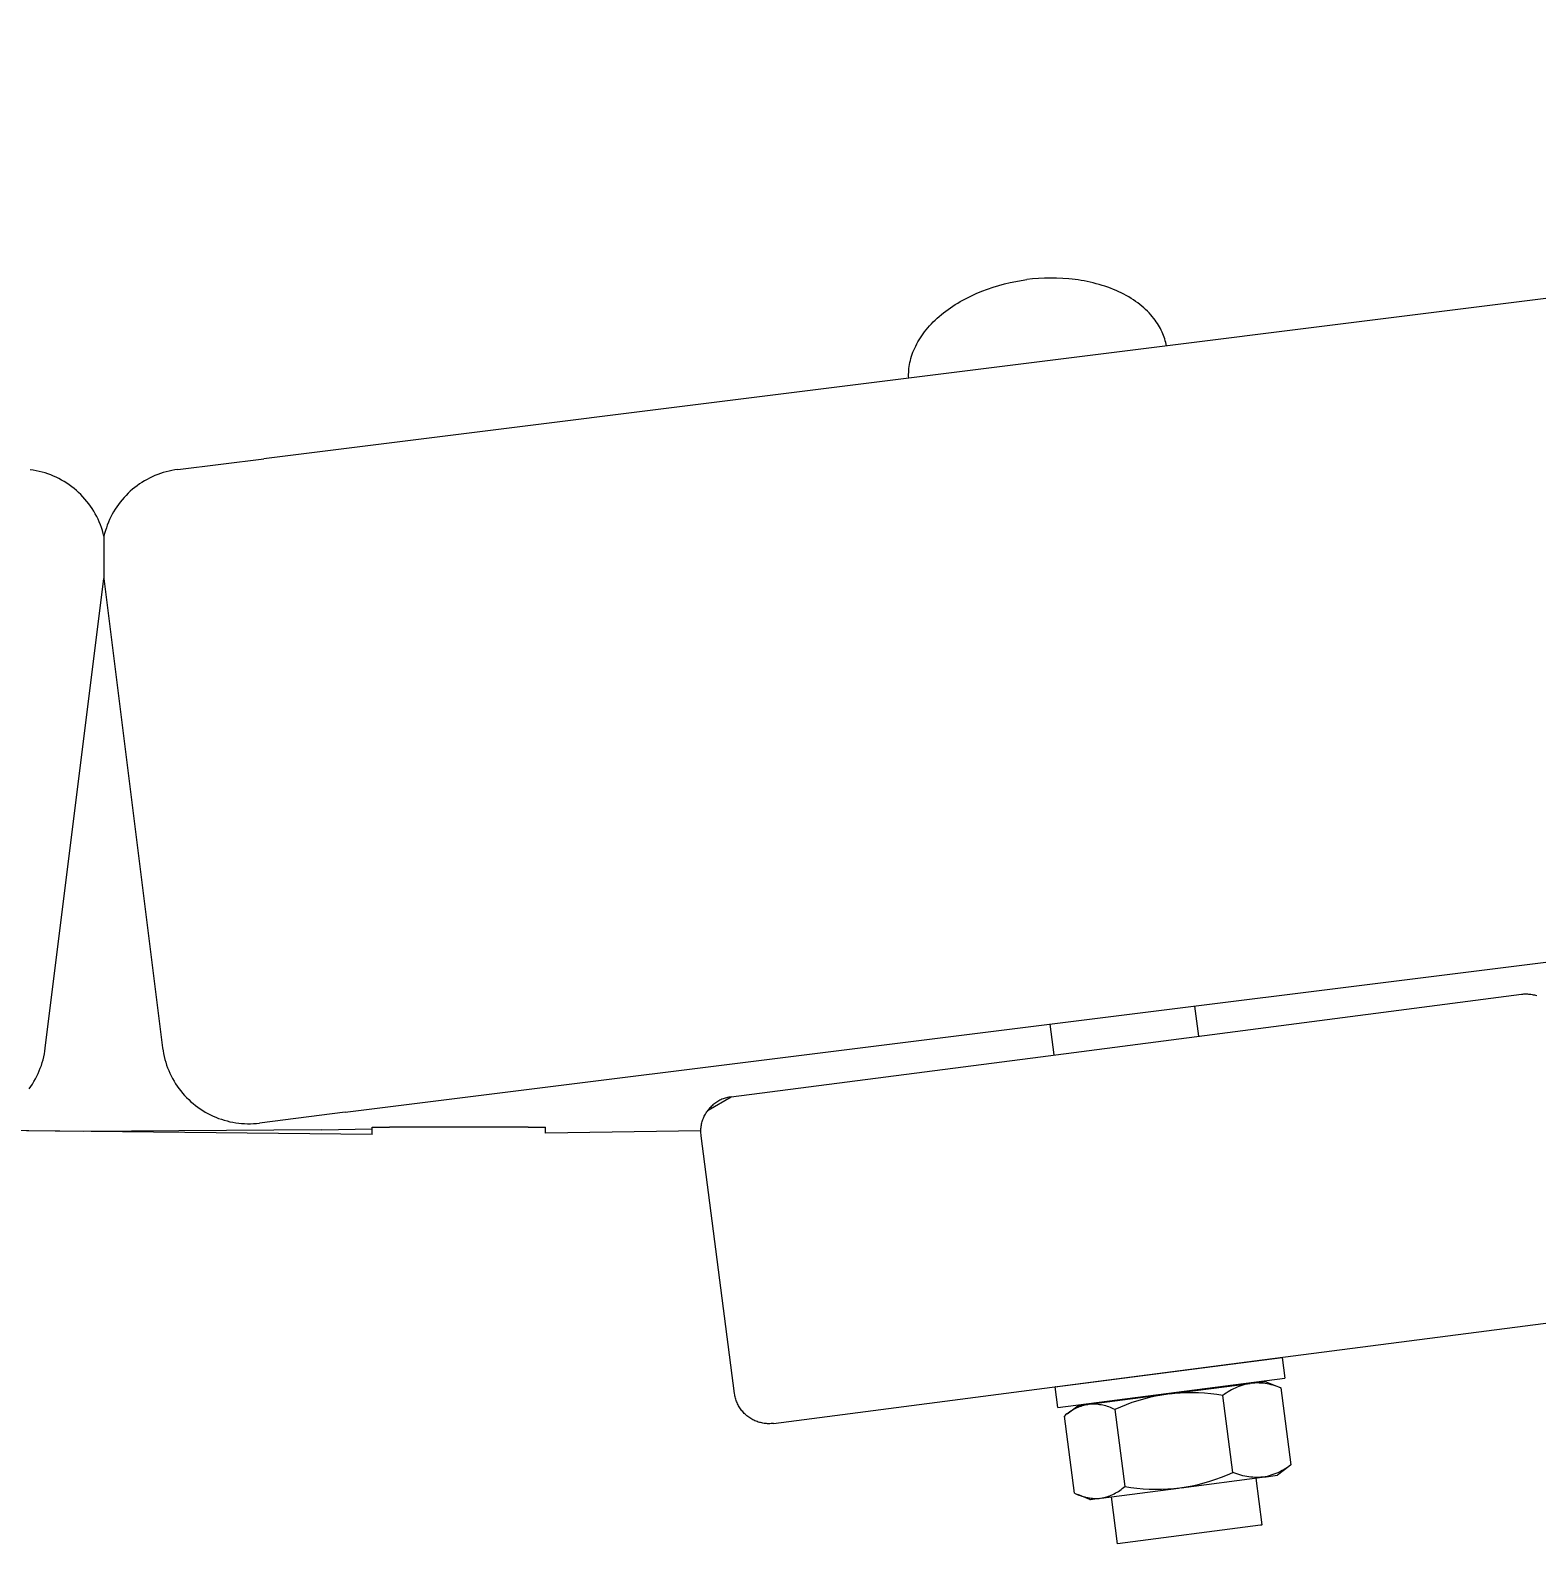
# Model space of a CAD drawing. Header units: millimetres. Extents: x -67 to 4862, y -244 to 3199.
# Drawn here: x 4265.5 to 4352.4, y 2657.3 to 2744.6 of the extents above; entities that cross this region are included whole.
import ezdxf

# ---------------------------------------------------------------- set-up
doc = ezdxf.new("R2010")
doc.units = ezdxf.units.MM
doc.layers.add('ZANO_R', color=7, linetype='Continuous', lineweight=0)
doc.layers.add('ZANO_W', color=1, linetype='Continuous', lineweight=0)
doc.styles.add('Arial', font='arial.ttf')
doc.styles.get("Standard").update_dxf_attribs({"font": 'ARIALUNI.TTF'})
doc.dimstyles.new('pl i ang', dxfattribs={"dimtxt": 50, "dimasz": 50, "dimexe": 1.25, "dimexo": 0.625, "dimgap": 10, "dimtad": 1, "dimtoh": 1, "dimtxsty": 'Standard', "dimcen": 2.5, "dimclrd": 1, "dimclre": 1, "dimclrt": 1, "dimadec": 0, "dimazin": 0, "dimtfac": 1, "dimtmove": 0, "dimatfit": 3, "dimfxl": 1, "dimarcsym": 1})

# ---------------------------------------------------------------- blocks, each defined once
blk = doc.blocks.new('*D389')
at = {"layer": 'ZANO_W', "color": 1, "lineweight": -2}
for p, q in [((4051.57, 2923.683), (4051.57, 2822.06)), ((4494.792, 2692.2), (4494.792, 2842.06)), ((4091.57, 2832.06), (4454.792, 2832.06))]:
    blk.add_line(p, q, dxfattribs=at)
at = {"layer": 'ZANO_W', "color": 1}
for points in [[(4091.57, 2838.726), (4091.57, 2825.393), (4051.57, 2832.06)], [(4454.792, 2825.393), (4454.792, 2838.726), (4494.792, 2832.06)]]:
    blk.add_solid(points, dxfattribs=at)
at = {"layer": 'ZANO_W', "color": 1, "insert": (4273.181, 2862.496), "char_height": 40, "attachment_point": 5, "style": 'Arial'}
blk.add_mtext('443', dxfattribs=at)

msp = doc.modelspace()

# ---------------------------------------------------------------- linework, layer by layer
at = {"layer": 'ZANO_R'}
for p, q in [((4437.707, 2739.741), (4278.942, 2719.9)), ((4320.38, 2729.567), (4320.704, 2729.689)), ((4320.704, 2729.689), (4321.03, 2729.8)), ((4321.03, 2729.8), (4321.358, 2729.9)), ((4321.358, 2729.9), (4321.686, 2729.988)), ((4321.686, 2729.988), (4322.014, 2730.065)), ((4322.014, 2730.065), (4322.34, 2730.132)), ((4322.34, 2730.132), (4322.663, 2730.189)), ((4322.663, 2730.189), (4322.983, 2730.235)), ((4323.315, 2730.273), (4322.983, 2730.235)), ((4323.654, 2730.301), (4323.315, 2730.273)), ((4323.998, 2730.32), (4323.654, 2730.301)), ((4324.347, 2730.328), (4323.998, 2730.32)), ((4324.699, 2730.324), (4324.347, 2730.328)), ((4325.054, 2730.309), (4324.699, 2730.324)), ((4325.41, 2730.282), (4325.054, 2730.309)), ((4325.588, 2730.264), (4325.41, 2730.282)), ((4325.766, 2730.242), (4325.588, 2730.264)), ((4325.943, 2730.218), (4325.766, 2730.242)), ((4326.12, 2730.19), (4325.943, 2730.218)), ((4326.296, 2730.159), (4326.12, 2730.19)), ((4326.471, 2730.124), (4326.296, 2730.159)), ((4326.645, 2730.087), (4326.471, 2730.124)), ((4326.817, 2730.046), (4326.645, 2730.087)), ((4326.988, 2730.002), (4326.817, 2730.046)), ((4327.158, 2729.955), (4326.988, 2730.002)), ((4327.325, 2729.905), (4327.158, 2729.955)), ((4327.491, 2729.851), (4327.325, 2729.905)), ((4327.654, 2729.794), (4327.491, 2729.851)), ((4327.815, 2729.735), (4327.654, 2729.794)), ((4327.973, 2729.672), (4327.815, 2729.735)), ((4328.128, 2729.606), (4327.973, 2729.672)), ((4318.71, 2728.704), (4318.851, 2728.796)), ((4318.851, 2728.796), (4318.995, 2728.884)), ((4318.995, 2728.884), (4319.141, 2728.971)), ((4319.141, 2728.971), (4319.29, 2729.054)), ((4319.29, 2729.054), (4319.44, 2729.136)), ((4319.44, 2729.136), (4319.593, 2729.214)), ((4319.593, 2729.214), (4319.747, 2729.29)), ((4319.747, 2729.29), (4319.904, 2729.364)), ((4319.904, 2729.364), (4320.061, 2729.434)), ((4320.061, 2729.434), (4320.38, 2729.567)), ((4328.281, 2729.537), (4328.128, 2729.606)), ((4328.43, 2729.466), (4328.281, 2729.537)), ((4328.577, 2729.391), (4328.43, 2729.466)), ((4328.72, 2729.314), (4328.577, 2729.391)), ((4328.859, 2729.234), (4328.72, 2729.314)), ((4328.995, 2729.152), (4328.859, 2729.234)), ((4329.127, 2729.067), (4328.995, 2729.152)), ((4329.255, 2728.979), (4329.127, 2729.067)), ((4329.379, 2728.89), (4329.255, 2728.979)), ((4329.499, 2728.798), (4329.379, 2728.89)), ((4329.615, 2728.704), (4329.499, 2728.798)), ((4317.693, 2727.9), (4317.808, 2728.007)), ((4317.808, 2728.007), (4317.927, 2728.112)), ((4317.927, 2728.112), (4318.05, 2728.216)), ((4318.05, 2728.216), (4318.175, 2728.318)), ((4318.175, 2728.318), (4318.305, 2728.418)), ((4318.305, 2728.418), (4318.437, 2728.515)), ((4318.437, 2728.515), (4318.572, 2728.611)), ((4318.572, 2728.611), (4318.71, 2728.704)), ((4329.727, 2728.609), (4329.615, 2728.704)), ((4329.835, 2728.511), (4329.727, 2728.609)), ((4329.938, 2728.412), (4329.835, 2728.511)), ((4330.036, 2728.311), (4329.938, 2728.412)), ((4330.13, 2728.208), (4330.036, 2728.311)), ((4330.22, 2728.105), (4330.13, 2728.208)), ((4330.305, 2728), (4330.22, 2728.105)), ((4330.378, 2727.904), (4330.305, 2728)), ((4330.447, 2727.807), (4330.378, 2727.904)), ((4316.915, 2726.996), (4316.998, 2727.112)), ((4316.998, 2727.112), (4317.085, 2727.228)), ((4317.085, 2727.228), (4317.176, 2727.343)), ((4317.176, 2727.343), (4317.272, 2727.457)), ((4317.272, 2727.457), (4317.371, 2727.57)), ((4317.371, 2727.57), (4317.475, 2727.681)), ((4317.475, 2727.681), (4317.582, 2727.791)), ((4317.582, 2727.791), (4317.693, 2727.9)), ((4330.513, 2727.709), (4330.447, 2727.807)), ((4330.575, 2727.611), (4330.513, 2727.709)), ((4330.633, 2727.512), (4330.575, 2727.611)), ((4330.688, 2727.413), (4330.633, 2727.512)), ((4330.739, 2727.313), (4330.688, 2727.413)), ((4330.786, 2727.213), (4330.739, 2727.313)), ((4330.829, 2727.113), (4330.786, 2727.213)), ((4330.87, 2727.012), (4330.829, 2727.113)), ((4316.411, 2726.047), (4316.459, 2726.166)), ((4316.459, 2726.166), (4316.511, 2726.285)), ((4316.511, 2726.285), (4316.567, 2726.404)), ((4316.567, 2726.404), (4316.628, 2726.523)), ((4316.628, 2726.523), (4316.693, 2726.642)), ((4316.693, 2726.642), (4316.763, 2726.76)), ((4316.763, 2726.76), (4316.837, 2726.878)), ((4316.837, 2726.878), (4316.915, 2726.996)), ((4330.906, 2726.912), (4330.87, 2727.012)), ((4330.939, 2726.811), (4330.906, 2726.912)), ((4330.969, 2726.711), (4330.939, 2726.811)), ((4330.995, 2726.61), (4330.969, 2726.711)), ((4331.018, 2726.51), (4330.995, 2726.61)), ((4331.038, 2726.41), (4331.018, 2726.51)), ((4316.196, 2725.225), (4316.214, 2725.341)), ((4316.214, 2725.341), (4316.236, 2725.457)), ((4316.236, 2725.457), (4316.263, 2725.574)), ((4316.263, 2725.574), (4316.293, 2725.692)), ((4316.293, 2725.692), (4316.328, 2725.81)), ((4316.328, 2725.81), (4316.367, 2725.928)), ((4316.367, 2725.928), (4316.411, 2726.047)), ((4316.161, 2724.772), (4316.164, 2724.884)), ((4316.162, 2724.661), (4316.161, 2724.772)), ((4316.167, 2724.552), (4316.162, 2724.661)), ((4316.164, 2724.884), (4316.171, 2724.997)), ((4316.171, 2724.997), (4316.181, 2725.11)), ((4316.181, 2725.11), (4316.196, 2725.225)), ((4265.645, 2719.237), (4265.473, 2719.262)), ((4265.817, 2719.207), (4265.645, 2719.237)), ((4265.987, 2719.17), (4265.817, 2719.207)), ((4266.156, 2719.128), (4265.987, 2719.17)), ((4273.479, 2719.191), (4273.314, 2719.15)), ((4273.645, 2719.226), (4273.479, 2719.191)), ((4273.812, 2719.256), (4273.645, 2719.226)), ((4273.98, 2719.28), (4273.812, 2719.256)), ((4273.983, 2719.28), (4273.98, 2719.28)), ((4273.983, 2719.28), (4278.942, 2719.9)), ((4266.324, 2719.079), (4266.156, 2719.128)), ((4266.489, 2719.025), (4266.324, 2719.079)), ((4266.653, 2718.965), (4266.489, 2719.025)), ((4266.814, 2718.9), (4266.653, 2718.965)), ((4266.973, 2718.829), (4266.814, 2718.9)), ((4267.13, 2718.752), (4266.973, 2718.829)), ((4267.283, 2718.67), (4267.13, 2718.752)), ((4267.434, 2718.583), (4267.283, 2718.67)), ((4267.582, 2718.49), (4267.434, 2718.583)), ((4267.726, 2718.393), (4267.582, 2718.49)), ((4267.867, 2718.29), (4267.726, 2718.393)), ((4271.639, 2718.347), (4271.504, 2718.244)), ((4271.777, 2718.445), (4271.639, 2718.347)), ((4271.919, 2718.539), (4271.777, 2718.445)), ((4272.064, 2718.627), (4271.919, 2718.539)), ((4272.212, 2718.711), (4272.064, 2718.627)), ((4272.362, 2718.79), (4272.212, 2718.711)), ((4272.516, 2718.863), (4272.362, 2718.79)), ((4272.671, 2718.931), (4272.516, 2718.863)), ((4272.829, 2718.994), (4272.671, 2718.931)), ((4272.989, 2719.052), (4272.829, 2718.994)), ((4273.151, 2719.104), (4272.989, 2719.052)), ((4273.314, 2719.15), (4273.151, 2719.104)), ((4268.004, 2718.183), (4267.867, 2718.29)), ((4268.137, 2718.071), (4268.004, 2718.183)), ((4268.266, 2717.954), (4268.137, 2718.071)), ((4268.392, 2717.833), (4268.266, 2717.954)), ((4268.513, 2717.707), (4268.392, 2717.833)), ((4268.629, 2717.578), (4268.513, 2717.707)), ((4268.741, 2717.444), (4268.629, 2717.578)), ((4268.848, 2717.307), (4268.741, 2717.444)), ((4270.773, 2717.536), (4270.666, 2717.404)), ((4270.885, 2717.664), (4270.773, 2717.536)), ((4271, 2717.788), (4270.885, 2717.664)), ((4271.12, 2717.908), (4271, 2717.788)), ((4271.244, 2718.025), (4271.12, 2717.908)), ((4271.372, 2718.137), (4271.244, 2718.025)), ((4271.504, 2718.244), (4271.372, 2718.137)), ((4268.95, 2717.166), (4268.848, 2717.307)), ((4269.048, 2717.021), (4268.95, 2717.166)), ((4269.14, 2716.874), (4269.048, 2717.021)), ((4269.227, 2716.723), (4269.14, 2716.874)), ((4269.309, 2716.569), (4269.227, 2716.723)), ((4269.385, 2716.412), (4269.309, 2716.569)), ((4270.201, 2716.694), (4270.123, 2716.543)), ((4270.284, 2716.842), (4270.201, 2716.694)), ((4270.372, 2716.988), (4270.284, 2716.842)), ((4270.466, 2717.13), (4270.372, 2716.988)), ((4270.563, 2717.268), (4270.466, 2717.13)), ((4270.666, 2717.404), (4270.563, 2717.268)), ((4269.456, 2716.253), (4269.385, 2716.412)), ((4269.521, 2716.092), (4269.456, 2716.253)), ((4269.581, 2715.928), (4269.521, 2716.092)), ((4269.634, 2715.762), (4269.581, 2715.928)), ((4269.682, 2715.595), (4269.634, 2715.762)), ((4269.811, 2715.754), (4269.765, 2715.591)), ((4269.863, 2715.916), (4269.811, 2715.754)), ((4269.92, 2716.076), (4269.863, 2715.916)), ((4269.982, 2716.234), (4269.92, 2716.076)), ((4270.05, 2716.39), (4269.982, 2716.234)), ((4270.123, 2716.543), (4270.05, 2716.39)), ((4269.725, 2715.426), (4269.682, 2715.595)), ((4269.765, 2715.591), (4269.725, 2715.426)), ((4269.725, 2715.426), (4269.728, 2712.988)), ((4266.342, 2685.896), (4269.728, 2712.988)), ((4269.728, 2712.988), (4273.111, 2685.915)), ((4283.654, 2682.193), (4442.419, 2702.034)), ((4333.679, 2686.69), (4351.53, 2689.008)), ((4351.53, 2689.008), (4351.597, 2689.015)), ((4351.597, 2689.015), (4351.665, 2689.021)), ((4351.665, 2689.021), (4351.734, 2689.024)), ((4351.734, 2689.024), (4351.802, 2689.024)), ((4351.802, 2689.024), (4351.87, 2689.023)), ((4351.87, 2689.023), (4351.938, 2689.019)), ((4351.938, 2689.019), (4352.006, 2689.012)), ((4352.006, 2689.012), (4352.074, 2689.004)), ((4352.074, 2689.004), (4352.141, 2688.993)), ((4352.141, 2688.993), (4352.208, 2688.979)), ((4352.208, 2688.979), (4352.275, 2688.964)), ((4352.275, 2688.964), (4352.341, 2688.946)), ((4352.341, 2688.946), (4352.406, 2688.926)), ((4332.662, 2688.318), (4332.887, 2686.587)), ((4324.557, 2685.506), (4324.327, 2687.276)), ((4323.763, 2685.403), (4333.679, 2686.69)), ((4266.165, 2685.062), (4266.212, 2685.227)), ((4266.212, 2685.227), (4266.253, 2685.392)), ((4266.253, 2685.392), (4266.288, 2685.559)), ((4266.288, 2685.559), (4266.318, 2685.727)), ((4266.318, 2685.727), (4266.342, 2685.896)), ((4273.111, 2685.915), (4273.135, 2685.746)), ((4273.135, 2685.746), (4273.165, 2685.577)), ((4273.165, 2685.577), (4273.201, 2685.41)), ((4273.201, 2685.41), (4273.242, 2685.245)), ((4273.242, 2685.245), (4273.289, 2685.081)), ((4305.912, 2683.086), (4323.763, 2685.403)), ((4265.769, 2684.12), (4265.848, 2684.271)), ((4265.848, 2684.271), (4265.922, 2684.425)), ((4265.922, 2684.425), (4265.991, 2684.581)), ((4265.991, 2684.581), (4266.054, 2684.739)), ((4266.054, 2684.739), (4266.112, 2684.9)), ((4266.112, 2684.9), (4266.165, 2685.062)), ((4273.289, 2685.081), (4273.341, 2684.918)), ((4273.341, 2684.918), (4273.399, 2684.758)), ((4273.399, 2684.758), (4273.462, 2684.599)), ((4273.462, 2684.599), (4273.531, 2684.443)), ((4273.531, 2684.443), (4273.605, 2684.289)), ((4273.605, 2684.289), (4273.685, 2684.138)), ((4265.402, 2683.544), (4265.501, 2683.683)), ((4265.501, 2683.683), (4265.595, 2683.826)), ((4265.595, 2683.826), (4265.684, 2683.971)), ((4265.684, 2683.971), (4265.769, 2684.12)), ((4273.685, 2684.138), (4273.769, 2683.989)), ((4273.769, 2683.989), (4273.858, 2683.844)), ((4273.858, 2683.844), (4273.953, 2683.702)), ((4273.953, 2683.702), (4274.052, 2683.563)), ((4274.052, 2683.563), (4274.156, 2683.427)), ((4274.156, 2683.427), (4274.264, 2683.295)), ((4274.264, 2683.295), (4274.377, 2683.167)), ((4274.377, 2683.167), (4274.494, 2683.043)), ((4274.494, 2683.043), (4274.615, 2682.923)), ((4274.615, 2682.923), (4274.741, 2682.807)), ((4274.741, 2682.807), (4274.87, 2682.695)), ((4274.87, 2682.695), (4275.003, 2682.588)), ((4275.003, 2682.588), (4275.139, 2682.485)), ((4304.585, 2682.323), (4305.912, 2683.086)), ((4304.766, 2682.527), (4304.719, 2682.478)), ((4304.816, 2682.574), (4304.766, 2682.527)), ((4304.867, 2682.619), (4304.816, 2682.574)), ((4304.919, 2682.663), (4304.867, 2682.619)), ((4304.973, 2682.705), (4304.919, 2682.663)), ((4305.029, 2682.745), (4304.973, 2682.705)), ((4305.086, 2682.783), (4305.029, 2682.745)), ((4305.144, 2682.819), (4305.086, 2682.783)), ((4305.203, 2682.853), (4305.144, 2682.819)), ((4305.263, 2682.885), (4305.203, 2682.853)), ((4305.324, 2682.915), (4305.263, 2682.885)), ((4305.387, 2682.943), (4305.324, 2682.915)), ((4305.45, 2682.968), (4305.387, 2682.943)), ((4305.514, 2682.992), (4305.45, 2682.968)), ((4305.579, 2683.013), (4305.514, 2682.992)), ((4305.645, 2683.032), (4305.579, 2683.013)), ((4305.711, 2683.049), (4305.645, 2683.032)), ((4305.778, 2683.063), (4305.711, 2683.049)), ((4305.845, 2683.076), (4305.778, 2683.063)), ((4305.912, 2683.086), (4305.845, 2683.076)), ((4275.139, 2682.485), (4275.279, 2682.388)), ((4275.279, 2682.388), (4275.423, 2682.295)), ((4275.423, 2682.295), (4275.569, 2682.207)), ((4275.569, 2682.207), (4275.718, 2682.124)), ((4275.718, 2682.124), (4275.87, 2682.046)), ((4275.87, 2682.046), (4276.025, 2681.973)), ((4276.025, 2681.973), (4276.181, 2681.906)), ((4276.181, 2681.906), (4276.341, 2681.844)), ((4276.341, 2681.844), (4276.502, 2681.788)), ((4276.502, 2681.788), (4276.665, 2681.737)), ((4276.665, 2681.737), (4276.829, 2681.692)), ((4276.829, 2681.692), (4276.995, 2681.652)), ((4276.995, 2681.652), (4277.163, 2681.618)), ((4283.654, 2682.193), (4278.693, 2681.573)), ((4304.23, 2681.59), (4304.248, 2681.656)), ((4304.248, 2681.656), (4304.268, 2681.721)), ((4304.268, 2681.721), (4304.29, 2681.786)), ((4304.29, 2681.786), (4304.315, 2681.85)), ((4304.315, 2681.85), (4304.342, 2681.913)), ((4304.342, 2681.913), (4304.37, 2681.975)), ((4304.37, 2681.975), (4304.401, 2682.036)), ((4304.401, 2682.036), (4304.434, 2682.095)), ((4304.434, 2682.095), (4304.469, 2682.154)), ((4304.469, 2682.154), (4304.506, 2682.212)), ((4304.506, 2682.212), (4304.545, 2682.268)), ((4304.545, 2682.268), (4304.585, 2682.323)), ((4304.628, 2682.376), (4304.585, 2682.323)), ((4304.672, 2682.428), (4304.628, 2682.376)), ((4304.719, 2682.478), (4304.672, 2682.428)), ((4268.556, 2681.092), (4254.824, 2681.245)), ((4285.202, 2680.917), (4254.824, 2681.238)), ((4282.288, 2681.189), (4268.556, 2681.092)), ((4277.163, 2681.618), (4277.331, 2681.59)), ((4277.331, 2681.59), (4277.5, 2681.567)), ((4277.5, 2681.567), (4277.67, 2681.551)), ((4277.67, 2681.551), (4277.841, 2681.54)), ((4277.841, 2681.54), (4278.011, 2681.535)), ((4278.011, 2681.535), (4278.182, 2681.536)), ((4278.182, 2681.536), (4278.353, 2681.542)), ((4278.353, 2681.542), (4278.523, 2681.555)), ((4278.523, 2681.555), (4278.693, 2681.573)), ((4282.288, 2681.189), (4285.202, 2681.242)), ((4285.202, 2680.917), (4285.202, 2681.336)), ((4285.202, 2681.336), (4286.202, 2681.336)), ((4294.202, 2681.336), (4286.202, 2681.336)), ((4294.202, 2681.336), (4295.202, 2681.336)), ((4295.202, 2680.982), (4295.202, 2681.336)), ((4304.17, 2681.12), (4295.202, 2680.982)), ((4304.17, 2681.117), (4304.172, 2681.185)), ((4304.171, 2681.049), (4304.17, 2681.117)), ((4304.174, 2680.981), (4304.171, 2681.049)), ((4304.172, 2681.185), (4304.176, 2681.254)), ((4304.179, 2680.913), (4304.174, 2680.981)), ((4304.176, 2681.254), (4304.182, 2681.322)), ((4304.187, 2680.845), (4304.179, 2680.913)), ((4304.182, 2681.322), (4304.191, 2681.389)), ((4306.118, 2665.97), (4304.187, 2680.845)), ((4304.191, 2681.389), (4304.202, 2681.457)), ((4304.202, 2681.457), (4304.215, 2681.524)), ((4304.215, 2681.524), (4304.23, 2681.59)), ((4336.125, 2667.848), (4353.976, 2670.166)), ((4324.625, 2666.348), (4337.714, 2668.048)), ((4326.209, 2666.561), (4336.125, 2667.848)), ((4335.334, 2667.746), (4335.335, 2667.739)), ((4337.715, 2668.048), (4337.869, 2666.858)), ((4324.779, 2665.158), (4337.868, 2666.858)), ((4306.128, 2665.902), (4306.118, 2665.97)), ((4308.359, 2664.244), (4326.209, 2666.561)), ((4324.626, 2666.348), (4324.625, 2666.348)), ((4324.625, 2666.348), (4324.625, 2666.348)), ((4324.779, 2665.158), (4324.625, 2666.348)), ((4326.58, 2665.348), (4331.029, 2665.926)), ((4327.005, 2666.657), (4327.004, 2666.664)), ((4331.114, 2665.937), (4330.763, 2665.882)), ((4331.467, 2665.973), (4331.114, 2665.937)), ((4331.205, 2665.949), (4335.861, 2666.554)), ((4331.822, 2665.998), (4331.467, 2665.973)), ((4332.177, 2666.012), (4331.822, 2665.998)), ((4332.532, 2666.015), (4332.177, 2666.012)), ((4332.887, 2666.006), (4332.532, 2666.015)), ((4333.242, 2665.986), (4332.887, 2666.006)), ((4333.596, 2665.955), (4333.242, 2665.986)), ((4333.949, 2665.912), (4333.596, 2665.955)), ((4334.3, 2665.859), (4333.949, 2665.912)), ((4334.395, 2665.93), (4334.3, 2665.859)), ((4334.491, 2665.998), (4334.395, 2665.93)), ((4334.59, 2666.062), (4334.491, 2665.998)), ((4334.691, 2666.124), (4334.59, 2666.062)), ((4334.794, 2666.181), (4334.691, 2666.124)), ((4334.899, 2666.236), (4334.794, 2666.181)), ((4335.006, 2666.286), (4334.899, 2666.236)), ((4335.114, 2666.334), (4335.006, 2666.286)), ((4335.224, 2666.377), (4335.114, 2666.334)), ((4335.335, 2666.417), (4335.224, 2666.377)), ((4335.447, 2666.453), (4335.335, 2666.417)), ((4335.561, 2666.485), (4335.447, 2666.453)), ((4335.489, 2666.549), (4335.495, 2666.506)), ((4335.675, 2666.514), (4335.561, 2666.485)), ((4335.791, 2666.539), (4335.675, 2666.514)), ((4335.907, 2666.559), (4335.791, 2666.539)), ((4336.026, 2666.569), (4335.908, 2666.56)), ((4335.955, 2666.566), (4336.744, 2666.668)), ((4336.144, 2666.575), (4336.026, 2666.569)), ((4336.262, 2666.576), (4336.144, 2666.575)), ((4336.38, 2666.574), (4336.262, 2666.576)), ((4336.498, 2666.568), (4336.38, 2666.574)), ((4336.615, 2666.558), (4336.498, 2666.568)), ((4336.732, 2666.544), (4336.615, 2666.558)), ((4336.849, 2666.526), (4336.732, 2666.544)), ((4336.744, 2666.668), (4337.499, 2666.354)), ((4336.965, 2666.504), (4336.849, 2666.526)), ((4337.08, 2666.478), (4336.965, 2666.504)), ((4337.195, 2666.449), (4337.08, 2666.478)), ((4337.308, 2666.415), (4337.195, 2666.449)), ((4337.42, 2666.378), (4337.308, 2666.415)), ((4337.531, 2666.337), (4337.42, 2666.378)), ((4337.499, 2666.354), (4337.64, 2666.293)), ((4337.64, 2666.293), (4337.531, 2666.337)), ((4337.64, 2666.293), (4338.218, 2661.845)), ((4306.14, 2665.835), (4306.128, 2665.902)), ((4306.154, 2665.768), (4306.14, 2665.835)), ((4306.171, 2665.702), (4306.154, 2665.768)), ((4306.19, 2665.636), (4306.171, 2665.702)), ((4306.212, 2665.571), (4306.19, 2665.636)), ((4306.235, 2665.507), (4306.212, 2665.571)), ((4306.261, 2665.443), (4306.235, 2665.507)), ((4306.289, 2665.381), (4306.261, 2665.443)), ((4306.319, 2665.32), (4306.289, 2665.381)), ((4306.351, 2665.259), (4306.319, 2665.32)), ((4306.385, 2665.2), (4306.351, 2665.259)), ((4306.421, 2665.142), (4306.385, 2665.2)), ((4306.459, 2665.085), (4306.421, 2665.142)), ((4306.499, 2665.03), (4306.459, 2665.085)), ((4324.78, 2665.158), (4324.779, 2665.158)), ((4324.779, 2665.158), (4324.779, 2665.158)), ((4325.31, 2664.799), (4325.915, 2665.262)), ((4325.671, 2665.041), (4325.591, 2664.996)), ((4325.752, 2665.084), (4325.671, 2665.041)), ((4325.835, 2665.124), (4325.752, 2665.084)), ((4325.919, 2665.162), (4325.835, 2665.124)), ((4325.916, 2665.262), (4325.915, 2665.262)), ((4325.915, 2665.262), (4325.915, 2665.262)), ((4325.915, 2665.262), (4325.915, 2665.262)), ((4325.915, 2665.262), (4325.916, 2665.262)), ((4325.916, 2665.262), (4325.917, 2665.262)), ((4325.917, 2665.262), (4325.923, 2665.263)), ((4326.005, 2665.196), (4325.919, 2665.162)), ((4325.923, 2665.263), (4325.951, 2665.266)), ((4325.951, 2665.266), (4326.064, 2665.281)), ((4326.091, 2665.228), (4326.005, 2665.196)), ((4326.064, 2665.281), (4326.498, 2665.337)), ((4326.179, 2665.257), (4326.091, 2665.228)), ((4326.267, 2665.282), (4326.179, 2665.257)), ((4326.356, 2665.305), (4326.267, 2665.282)), ((4326.446, 2665.325), (4326.356, 2665.305)), ((4326.536, 2665.342), (4326.446, 2665.325)), ((4326.628, 2665.349), (4326.536, 2665.342)), ((4326.72, 2665.353), (4326.628, 2665.349)), ((4326.812, 2665.353), (4326.72, 2665.353)), ((4326.904, 2665.351), (4326.812, 2665.353)), ((4326.996, 2665.345), (4326.904, 2665.351)), ((4327.088, 2665.337), (4326.996, 2665.345)), ((4327.179, 2665.325), (4327.088, 2665.337)), ((4327.165, 2665.424), (4327.159, 2665.467)), ((4327.27, 2665.311), (4327.179, 2665.325)), ((4327.361, 2665.293), (4327.27, 2665.311)), ((4327.45, 2665.273), (4327.361, 2665.293)), ((4327.539, 2665.249), (4327.45, 2665.273)), ((4327.628, 2665.223), (4327.539, 2665.249)), ((4327.715, 2665.193), (4327.628, 2665.223)), ((4327.801, 2665.161), (4327.715, 2665.193)), ((4327.886, 2665.126), (4327.801, 2665.161)), ((4327.97, 2665.088), (4327.886, 2665.126)), ((4328.053, 2665.048), (4327.97, 2665.088)), ((4328.379, 2665.189), (4328.053, 2665.048)), ((4328.053, 2665.048), (4328.631, 2660.6)), ((4328.709, 2665.32), (4328.379, 2665.189)), ((4329.044, 2665.441), (4328.709, 2665.32)), ((4329.381, 2665.55), (4329.044, 2665.441)), ((4329.723, 2665.65), (4329.381, 2665.55)), ((4330.067, 2665.738), (4329.723, 2665.65)), ((4330.414, 2665.815), (4330.067, 2665.738)), ((4330.763, 2665.882), (4330.414, 2665.815)), ((4334.878, 2661.412), (4334.3, 2665.859)), ((4306.541, 2664.976), (4306.499, 2665.03)), ((4306.585, 2664.923), (4306.541, 2664.976)), ((4306.63, 2664.872), (4306.585, 2664.923)), ((4306.677, 2664.822), (4306.63, 2664.872)), ((4306.726, 2664.775), (4306.677, 2664.822)), ((4306.777, 2664.728), (4306.726, 2664.775)), ((4306.829, 2664.684), (4306.777, 2664.728)), ((4306.882, 2664.641), (4306.829, 2664.684)), ((4306.937, 2664.601), (4306.882, 2664.641)), ((4306.993, 2664.562), (4306.937, 2664.601)), ((4307.051, 2664.525), (4306.993, 2664.562)), ((4307.11, 2664.49), (4307.051, 2664.525)), ((4307.17, 2664.457), (4307.11, 2664.49)), ((4307.231, 2664.426), (4307.17, 2664.457)), ((4307.293, 2664.398), (4307.231, 2664.426)), ((4307.356, 2664.371), (4307.293, 2664.398)), ((4307.419, 2664.347), (4307.356, 2664.371)), ((4307.484, 2664.325), (4307.419, 2664.347)), ((4307.549, 2664.305), (4307.484, 2664.325)), ((4307.615, 2664.287), (4307.549, 2664.305)), ((4307.681, 2664.272), (4307.615, 2664.287)), ((4307.748, 2664.258), (4307.681, 2664.272)), ((4307.815, 2664.248), (4307.748, 2664.258)), ((4307.883, 2664.239), (4307.815, 2664.248)), ((4307.951, 2664.233), (4307.883, 2664.239)), ((4308.019, 2664.229), (4307.951, 2664.233)), ((4308.087, 2664.227), (4308.019, 2664.229)), ((4308.155, 2664.228), (4308.087, 2664.227)), ((4308.223, 2664.231), (4308.155, 2664.228)), ((4308.291, 2664.236), (4308.223, 2664.231)), ((4308.359, 2664.244), (4308.291, 2664.236)), ((4325.215, 2664.73), (4325.146, 2664.67)), ((4325.723, 2660.223), (4325.146, 2664.67)), ((4325.287, 2664.788), (4325.215, 2664.73)), ((4325.36, 2664.844), (4325.287, 2664.788)), ((4325.435, 2664.897), (4325.36, 2664.844)), ((4325.512, 2664.948), (4325.435, 2664.897)), ((4325.591, 2664.996), (4325.512, 2664.948)), ((4338.097, 2661.75), (4337.448, 2661.254)), ((4337.827, 2661.581), (4337.724, 2661.523)), ((4337.928, 2661.642), (4337.827, 2661.581)), ((4338.026, 2661.707), (4337.928, 2661.642)), ((4338.123, 2661.774), (4338.026, 2661.707)), ((4338.218, 2661.845), (4338.097, 2661.75)), ((4338.218, 2661.845), (4338.123, 2661.774)), ((4331.896, 2660.533), (4336.567, 2661.139)), ((4332.517, 2660.644), (4332.864, 2660.721)), ((4332.864, 2660.721), (4333.208, 2660.81)), ((4333.208, 2660.81), (4333.549, 2660.909)), ((4333.549, 2660.909), (4333.887, 2661.019)), ((4333.887, 2661.019), (4334.221, 2661.139)), ((4334.221, 2661.139), (4334.552, 2661.27)), ((4334.552, 2661.27), (4334.878, 2661.412)), ((4334.987, 2661.367), (4334.878, 2661.412)), ((4335.098, 2661.326), (4334.987, 2661.367)), ((4335.21, 2661.289), (4335.098, 2661.326)), ((4335.323, 2661.256), (4335.21, 2661.289)), ((4335.438, 2661.226), (4335.323, 2661.256)), ((4335.553, 2661.2), (4335.438, 2661.226)), ((4335.669, 2661.179), (4335.553, 2661.2)), ((4335.786, 2661.161), (4335.669, 2661.179)), ((4335.903, 2661.147), (4335.786, 2661.161)), ((4336.021, 2661.136), (4335.903, 2661.147)), ((4336.139, 2661.13), (4336.021, 2661.136)), ((4336.257, 2661.128), (4336.139, 2661.13)), ((4336.198, 2661.091), (4336.55, 2658.384)), ((4336.375, 2661.13), (4336.257, 2661.128)), ((4336.493, 2661.135), (4336.375, 2661.13)), ((4336.61, 2661.145), (4336.493, 2661.135)), ((4336.727, 2661.166), (4336.61, 2661.145)), ((4336.659, 2661.151), (4337.448, 2661.254)), ((4336.842, 2661.19), (4336.727, 2661.166)), ((4336.957, 2661.219), (4336.842, 2661.19)), ((4337.07, 2661.251), (4336.957, 2661.219)), ((4337.183, 2661.287), (4337.07, 2661.251)), ((4337.294, 2661.327), (4337.183, 2661.287)), ((4337.404, 2661.371), (4337.294, 2661.327)), ((4337.512, 2661.418), (4337.404, 2661.371)), ((4337.619, 2661.469), (4337.512, 2661.418)), ((4337.724, 2661.523), (4337.619, 2661.469)), ((4325.723, 2660.223), (4325.806, 2660.182)), ((4325.806, 2660.182), (4325.89, 2660.144)), ((4325.89, 2660.144), (4325.975, 2660.109)), ((4326.619, 2659.847), (4325.915, 2660.14)), ((4325.975, 2660.109), (4326.061, 2660.077)), ((4326.061, 2660.077), (4326.148, 2660.048)), ((4326.148, 2660.048), (4326.237, 2660.021)), ((4326.237, 2660.021), (4326.326, 2659.998)), ((4326.326, 2659.998), (4326.415, 2659.977)), ((4326.415, 2659.977), (4326.506, 2659.96)), ((4326.506, 2659.96), (4326.597, 2659.945)), ((4326.597, 2659.945), (4326.688, 2659.933)), ((4326.619, 2659.847), (4326.619, 2659.847)), ((4326.619, 2659.847), (4326.619, 2659.847)), ((4326.619, 2659.847), (4326.619, 2659.847)), ((4326.619, 2659.847), (4326.619, 2659.847)), ((4326.619, 2659.847), (4326.62, 2659.847)), ((4326.62, 2659.847), (4326.627, 2659.848)), ((4326.627, 2659.848), (4326.654, 2659.852)), ((4326.654, 2659.852), (4326.767, 2659.867)), ((4326.688, 2659.933), (4326.78, 2659.925)), ((4326.767, 2659.867), (4327.202, 2659.923)), ((4326.78, 2659.925), (4326.872, 2659.919)), ((4326.872, 2659.919), (4326.964, 2659.917)), ((4326.964, 2659.917), (4327.056, 2659.918)), ((4327.056, 2659.918), (4327.148, 2659.921)), ((4327.148, 2659.921), (4327.24, 2659.928)), ((4327.24, 2659.928), (4327.33, 2659.945)), ((4327.28, 2659.933), (4331.725, 2660.51)), ((4327.33, 2659.945), (4327.42, 2659.965)), ((4327.42, 2659.965), (4327.509, 2659.988)), ((4327.509, 2659.988), (4327.598, 2660.014)), ((4327.598, 2660.014), (4327.685, 2660.043)), ((4327.685, 2660.043), (4327.772, 2660.074)), ((4327.772, 2660.074), (4327.857, 2660.109)), ((4327.857, 2660.109), (4327.941, 2660.146)), ((4328.22, 2657.302), (4327.868, 2660.01)), ((4327.941, 2660.146), (4328.024, 2660.186)), ((4328.024, 2660.186), (4328.105, 2660.229)), ((4328.105, 2660.229), (4328.186, 2660.274)), ((4328.186, 2660.274), (4328.264, 2660.322)), ((4328.264, 2660.322), (4328.341, 2660.373)), ((4328.341, 2660.373), (4328.416, 2660.426)), ((4328.416, 2660.426), (4328.49, 2660.482)), ((4328.49, 2660.482), (4328.561, 2660.54)), ((4328.561, 2660.54), (4328.631, 2660.6)), ((4328.631, 2660.6), (4328.982, 2660.547)), ((4328.982, 2660.547), (4329.335, 2660.505)), ((4329.335, 2660.505), (4329.689, 2660.473)), ((4329.689, 2660.473), (4330.043, 2660.453)), ((4330.043, 2660.453), (4330.399, 2660.445)), ((4330.399, 2660.445), (4330.754, 2660.447)), ((4330.754, 2660.447), (4331.109, 2660.461)), ((4331.109, 2660.461), (4331.463, 2660.486)), ((4331.463, 2660.486), (4331.817, 2660.522)), ((4331.817, 2660.522), (4332.168, 2660.578)), ((4332.168, 2660.578), (4332.517, 2660.644)), ((4336.465, 2658.373), (4328.22, 2657.302)), ((4336.529, 2658.381), (4336.465, 2658.373)), ((4336.545, 2658.383), (4336.529, 2658.381)), ((4336.549, 2658.384), (4336.545, 2658.383)), ((4336.55, 2658.384), (4336.549, 2658.384)), ((4336.55, 2658.384), (4336.55, 2658.384)), ((4336.55, 2658.384), (4336.55, 2658.384)), ((4336.55, 2658.384), (4336.55, 2658.384)), ((4336.55, 2658.384), (4336.55, 2658.384)), ((4336.55, 2658.384), (4336.55, 2658.384))]:
    msp.add_line(p, q, dxfattribs=at)

# ---------------------------------------------------------------- dimensions: what is measured, and where the dimension line sits
at = {"layer": 'ZANO_W'}
dim = msp.add_linear_dim(base=(4494.792, 2832.06), p1=(4051.57, 2933.683), p2=(4494.792, 2682.2), dimstyle='pl i ang', override={"dimtxt": 40, "dimasz": 40, "dimexe": 10, "dimexo": 10, "dimtoh": 0, "dimdec": 0, "dimtxsty": 'Arial', "dimtdec": 0, "dimtmove": 1}, dxfattribs=at)
dim.commit()
dim.dimension.update_dxf_attribs({"geometry": '*D389', "text_midpoint": (4273.181, 2862.496)})

doc.saveas('drawing.dxf')
